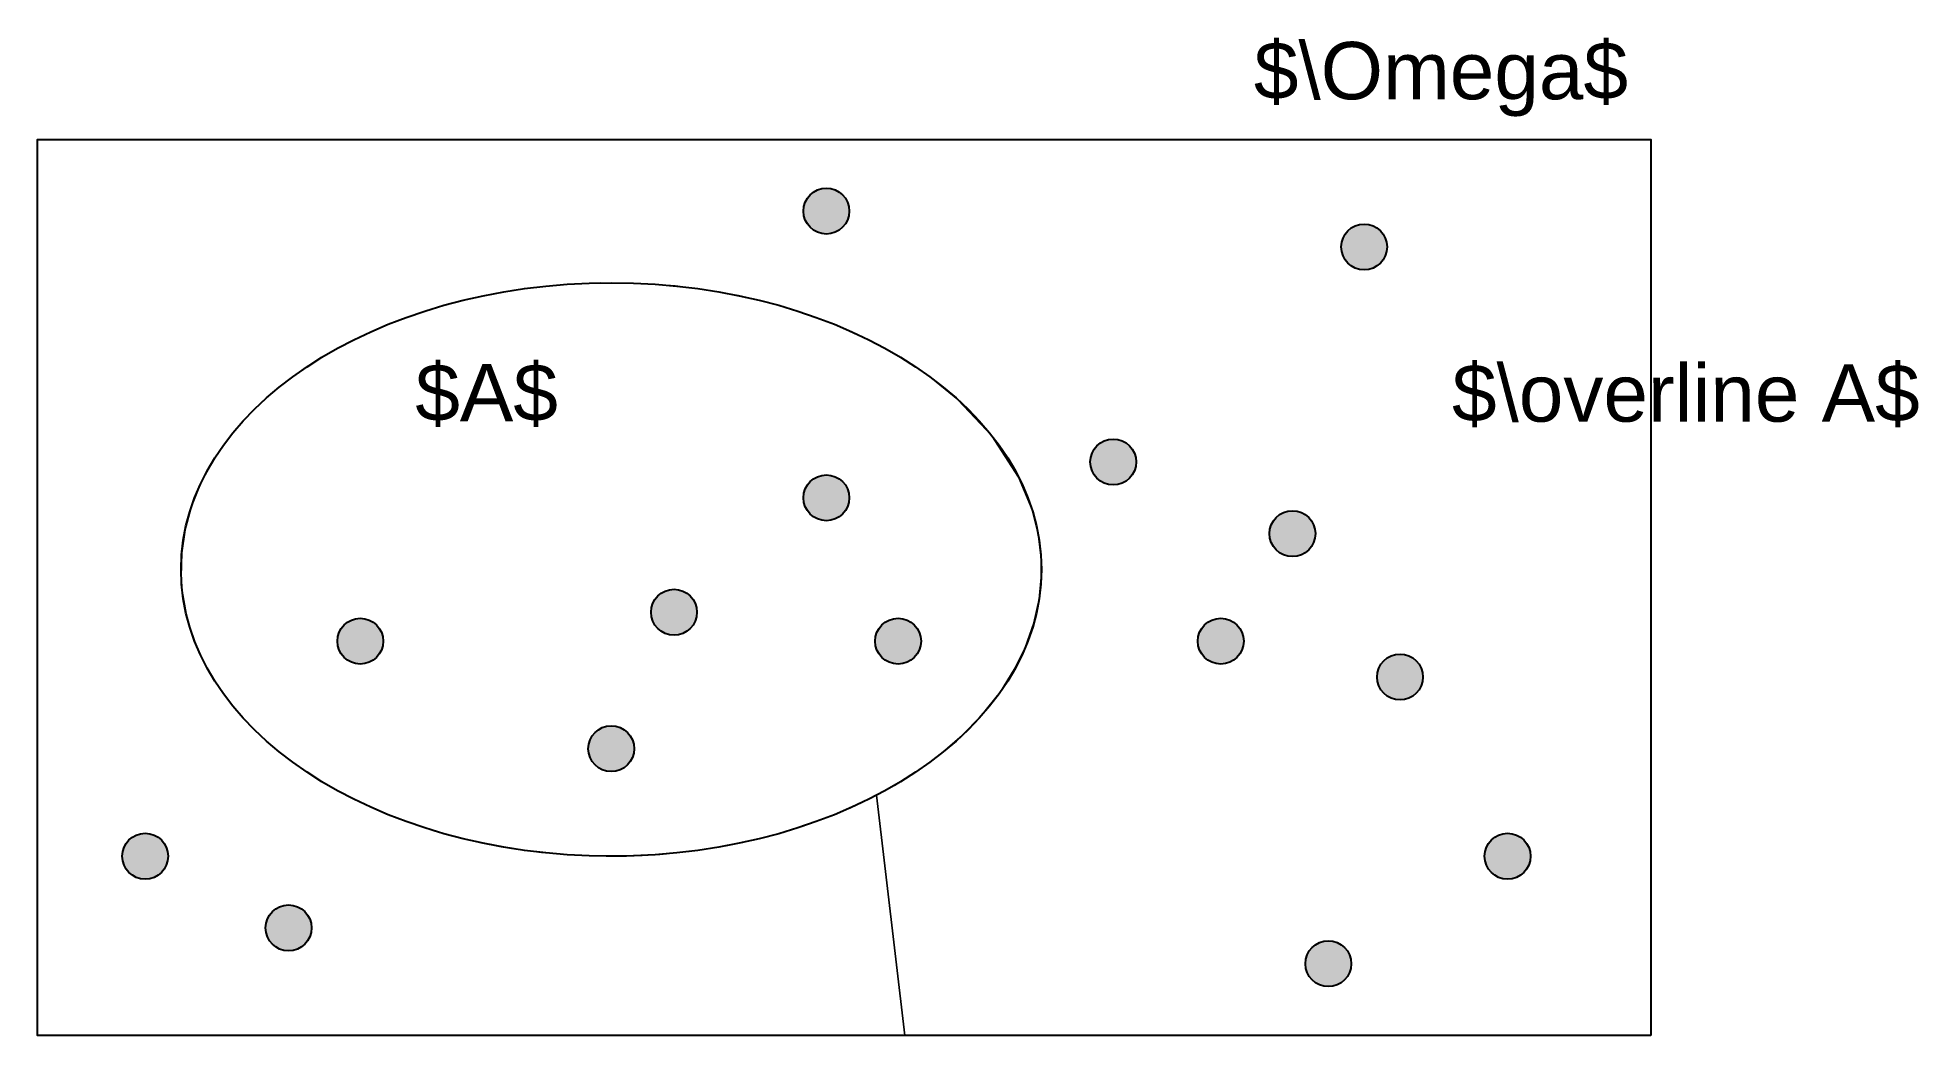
# Model space of a CAD drawing. Header units: inches. Extents: x 638 to 1293, y 488 to 836.
import ezdxf
from ezdxf.enums import TextEntityAlignment as Align

# ---------------------------------------------------------------- set-up
doc = ezdxf.new("R2010")
doc.units = ezdxf.units.IN
doc.header["$MEASUREMENT"] = 0
doc.styles.get("Standard").update_dxf_attribs({"font": 'arial.ttf'})

msp = doc.modelspace()

# ---------------------------------------------------------------- hatches: boundary and pattern name
h = msp.add_hatch(color=250)
edge = h.paths.add_edge_path()
edge.add_arc((912.5, 775), 8, 0, 360)
h = msp.add_hatch(color=250)
edge = h.paths.add_edge_path()
edge.add_arc((1100, 762.5), 8, 0, 360)
h = msp.add_hatch(color=250)
edge = h.paths.add_edge_path()
edge.add_arc((1012.5, 687.5), 8, 0, 360)
h = msp.add_hatch(color=250)
edge = h.paths.add_edge_path()
edge.add_arc((912.5, 675), 8, 0, 360)
h = msp.add_hatch(color=250)
edge = h.paths.add_edge_path()
edge.add_arc((1075, 662.5), 8, 0, 360)
h = msp.add_hatch(color=250)
edge = h.paths.add_edge_path()
edge.add_arc((859.38, 635.1), 8, 0, 360)
h = msp.add_hatch(color=250)
edge = h.paths.add_edge_path()
edge.add_arc((750, 625), 8, 0, 360)
h = msp.add_hatch(color=250)
edge = h.paths.add_edge_path()
edge.add_arc((937.5, 625), 8, 0, 360)
h = msp.add_hatch(color=250)
edge = h.paths.add_edge_path()
edge.add_arc((1050, 625), 8, 0, 360)
h = msp.add_hatch(color=250)
edge = h.paths.add_edge_path()
edge.add_arc((1112.5, 612.5), 8, 0, 360)
h = msp.add_hatch(color=250)
edge = h.paths.add_edge_path()
edge.add_arc((837.5, 587.5), 8, 0, 360)
h = msp.add_hatch(color=250)
edge = h.paths.add_edge_path()
edge.add_arc((675, 550), 8, 0, 360)
h = msp.add_hatch(color=250)
edge = h.paths.add_edge_path()
edge.add_arc((1150, 550), 8, 0, 360)
h = msp.add_hatch(color=250)
edge = h.paths.add_edge_path()
edge.add_arc((725, 525), 8, 0, 360)
h = msp.add_hatch(color=250)
edge = h.paths.add_edge_path()
edge.add_arc((1087.5, 512.5), 8, 0, 360)

# ---------------------------------------------------------------- linework, layer by layer
at = {"color": 253, "lineweight": 0}
msp.add_lwpolyline([(929.99, 571.27), (936.22, 574.71), (944.38, 579.83), (952.21, 585.57), (959.86, 592.16), (966.41, 598.87), (973.17, 607.35), (978.38, 615.66), (981.83, 622.76), (984.88, 631.39), (986.69, 639.63), (987.44, 647.24), (987.38, 654.01), (986.31, 662.57), (984.23, 670.77), (979.48, 682.26), (970.2, 696.63), (958.37, 709.22), (947.69, 717.85), (938.27, 724.07), (929.99, 728.73), (913.97, 736.03), (904.25, 739.55), (897.11, 741.77), (890.98, 743.43), (881.81, 745.54), (873.83, 747.02), (867.02, 748.04), (859.78, 748.89), (851.53, 749.56), (844.52, 749.89), (833.88, 749.97), (827.94, 749.8), (820.2, 749.33), (810.79, 748.4), (803.51, 747.4), (798.95, 746.64), (788.76, 744.57), (780.81, 742.58), (773.45, 740.43), (764.25, 737.27), (756, 733.95), (747.5, 730), (740.9, 726.5), (734.89, 722.94), (731.18, 720.54), (727.09, 717.69), (721.59, 713.47), (718.48, 710.86), (713.66, 706.42), (710.4, 703.1), (707.22, 699.56), (703.6, 695.07), (699.31, 688.89), (695.87, 682.93), (693.94, 678.98), (691.15, 671.92), (688.95, 663.86), (687.75, 655.81), (687.55, 647.4), (687.93, 642.42), (689.27, 634.67), (690.53, 629.99), (692.29, 624.92), (694.54, 619.73), (696.67, 615.57), (699.92, 610.16), (704.41, 603.87), (708.27, 599.23), (713.01, 594.21), (717.58, 589.93), (721.34, 586.73), (726.81, 582.51), (731.09, 579.52), (735.99, 576.38), (742.64, 572.54), (747.54, 569.98), (757, 565.62), (763.34, 563.08), (770.79, 560.43), (776.01, 558.79), (784.24, 556.51), (792.05, 554.7), (799.17, 553.32), (804.19, 552.5), (813.21, 551.32), (818.93, 550.77), (829.79, 550.13), (835.77, 550.01), (842.77, 550.06), (848.29, 550.26), (854.46, 550.64), (864.61, 551.65), (869.78, 552.34), (877.51, 553.62), (883.38, 554.79), (890.69, 556.5), (897.18, 558.26), (903.32, 560.14), (909.09, 562.12), (914.02, 563.99), (920.98, 566.92), (925, 568.78), (927.89, 570.19), (929.99, 571.27), (939.9, 487.5), (637.5, 487.5), (637.5, 800), (1200, 800), (1200, 487.5), (939.9, 487.5)], close=True, dxfattribs=at)
msp.add_lwpolyline([(1200, 487.5), (637.5, 487.5), (637.5, 800), (1200, 800)], close=True)
for centre in [(912.5, 775), (1100, 762.5), (1012.5, 687.5), (912.5, 675), (1075, 662.5), (859.38, 635.1), (750, 625), (937.5, 625), (1050, 625), (1112.5, 612.5), (837.5, 587.5), (675, 550), (1150, 550), (725, 525), (1087.5, 512.5)]:
    msp.add_circle(centre, 8)
msp.add_ellipse((837.5, 650), major_axis=(150, 0), ratio=0.666667)

# ---------------------------------------------------------------- texts
for s, p in [('$\\Omega$', (1192, 808)), ('$A$', (818.88, 695.71))]:
    msp.add_text(s, height=20).set_placement(p, align=Align.BOTTOM_RIGHT)
msp.add_text('$\\overline A$', height=20).set_placement((1130.62, 695.56), align=Align.BOTTOM_LEFT)

doc.saveas('drawing.dxf')
